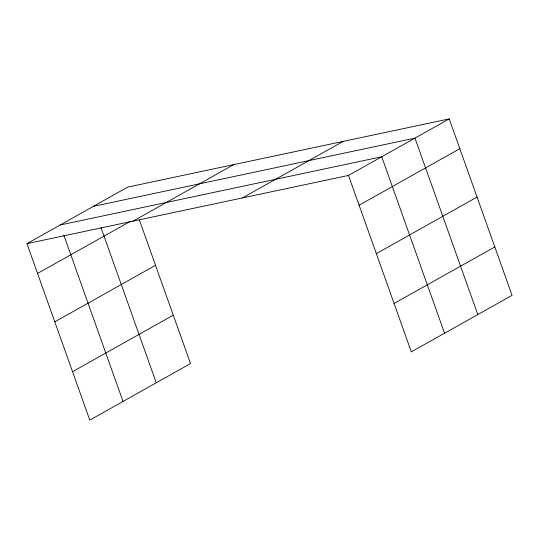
<?xml version="1.0" encoding="UTF-8"?>
<svg xmlns="http://www.w3.org/2000/svg" width="539" height="539" viewBox="0 0 539 539"><rect width="100%" height="100%" fill="white"/><g stroke="black" fill="none" stroke-linecap="round" stroke-linejoin="round"><path stroke-width="0.81" d="M139.399 220.027L190.516 363.569L89.784 420.103L26.95 243.648L127.682 187.114L449.216 118.897L512.05 295.352L411.318 351.886L348.484 175.431L449.216 118.897M37.555 273.435L130.276 221.401M133.059 221.138L233.791 164.604M242.382 197.941L343.114 141.413M54.789 321.837L155.522 265.303M359.095 205.218L459.828 148.69M72.549 371.701L173.282 315.167M376.33 253.62L477.062 197.085M394.083 303.484L494.815 246.956M93.436 206.336L414.969 138.119L477.803 314.574M60.193 224.992L381.727 156.775L444.56 333.23M26.95 243.648L348.484 175.431M100.968 227.498L156.263 382.791M63.818 235.179L123.027 401.447"/></g></svg>
